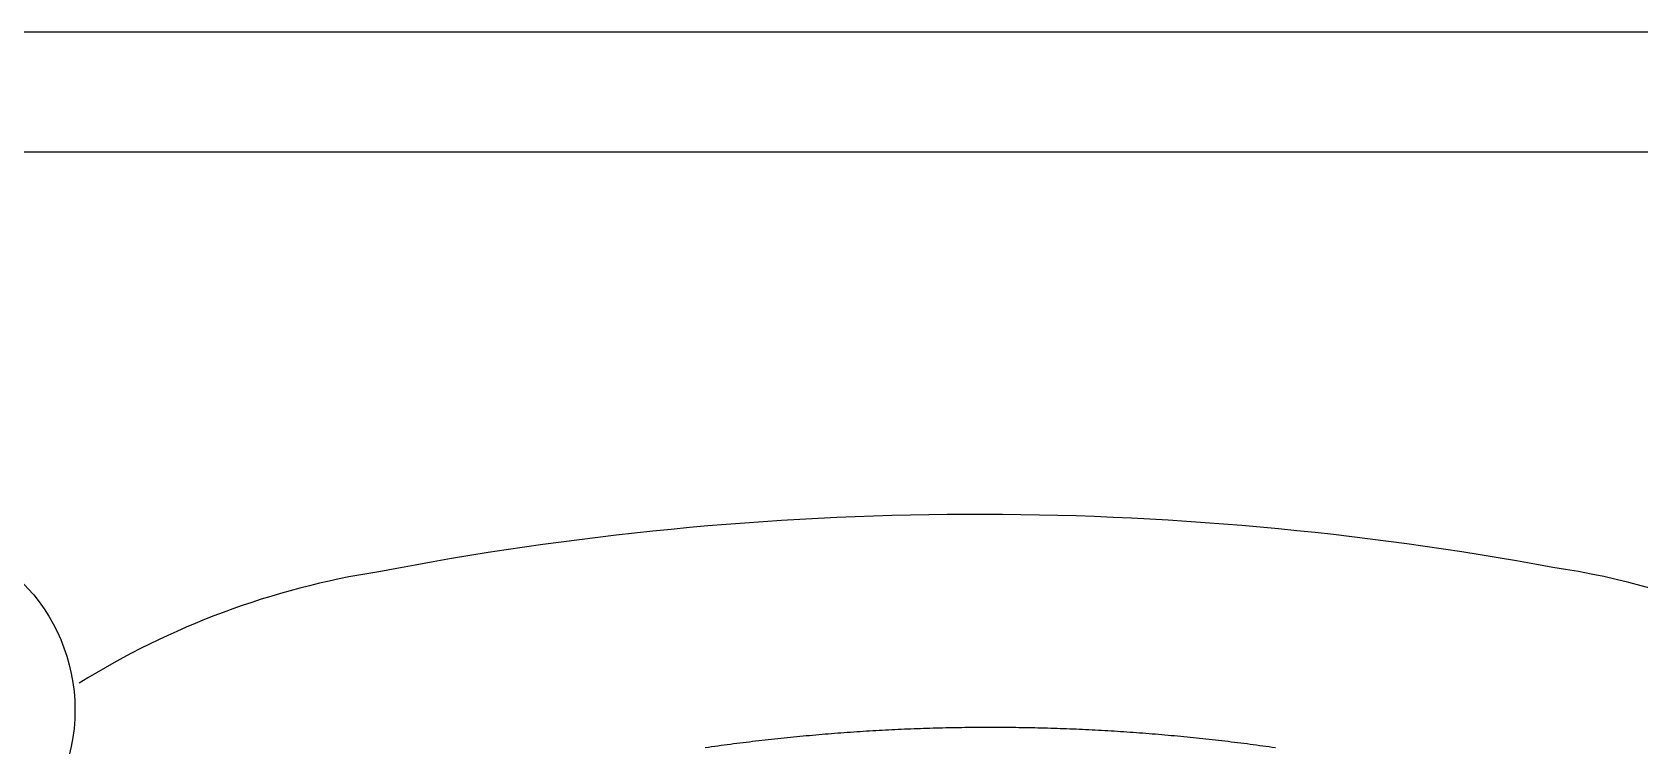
# Model space of a CAD drawing. Extents: x 944 to 1031, y 781 to 934.
# Drawn here: x 1002.37 to 1019.15, y 882.23 to 889.68 of the extents above; entities that cross this region are included whole.
import ezdxf

# ---------------------------------------------------------------- set-up
doc = ezdxf.new("R2010")
doc.units = 0
doc.header["$MEASUREMENT"] = 0
for name, color, linetype in [('1', 4, 'Continuous'), ('PARTS', 7, 'Continuous'), ('SHELL', 3, 'Continuous')]:
    doc.layers.add(name, color=color, linetype=linetype)

# ---------------------------------------------------------------- blocks, each defined once
blk = doc.blocks.new('2006 ARIA')
at = {"layer": 'PARTS', "color": 4, "linetype": 'Continuous'}
blk.add_lwpolyline([(70.914, 79.531, 0.001525), (70.782, 79.549, 0.001529), (70.651, 79.567, 0.001533), (70.52, 79.584, 0.001537), (70.388, 79.6, 0.001541), (70.256, 79.615, 0.001546), (70.124, 79.629, 0.00155), (69.993, 79.642, 0.001554), (69.861, 79.655, 0.001558), (69.728, 79.667, 0.001561), (69.596, 79.678, 0.001565), (69.464, 79.688, 0.001569), (69.332, 79.697, 0.001572), (69.199, 79.706, 0.001575), (69.067, 79.713, 0.001578), (68.934, 79.72, 0.00158), (68.801, 79.726, 0.001583), (68.669, 79.731, 0.001586), (68.536, 79.735, 0.001587), (68.403, 79.739, 0.001588), (68.271, 79.741, 0.001589), (68.138, 79.743, 0.00159), (68.005, 79.744, 0.001591), (67.872, 79.744, 0.001592), (67.74, 79.743, 0.001592), (67.607, 79.741, 0.001591), (67.474, 79.739, 0.00159), (67.341, 79.735, 0.00159), (67.209, 79.731, 0.001589), (67.076, 79.726, 0.001587), (66.943, 79.72, 0.001585), (66.811, 79.713, 0.001582), (66.678, 79.706, 0.00158), (66.546, 79.697, 0.001578), (66.413, 79.688, 0.001576), (66.281, 79.678, 0.001572), (66.149, 79.667, 0.001569), (66.017, 79.655, 0.001565), (65.885, 79.642, 0.001561), (65.753, 79.629, 0.001558), (65.621, 79.615, 0.001554), (65.489, 79.6, 0.00155), (65.358, 79.584, 0.001546), (65.226, 79.567, 0.001541), (65.095, 79.55, 0.001538), (64.964, 79.531, 0.001533)], format="xyb", dxfattribs=at)
at = {"layer": 'SHELL', "color": 4, "linetype": 'Continuous'}
blk.add_line((75, 87), (12, 87), dxfattribs=at)
at = {"layer": 'SHELL', "linetype": 'Continuous'}
blk.add_line((12, 85.751), (75, 85.751), dxfattribs=at)
blk.add_circle((56.498, 79.927), 1.886, dxfattribs=at)
for centre, radius, start, end in [((67.805, 49.049), 32.918, 79.4864, 100.9445), ((72.594, 73.247), 8.258, 51.689, 81.5266), ((62.85, 73.103), 8.367, 98.9043, 121.9039)]:
    blk.add_arc(centre, radius, start, end, dxfattribs=at)

msp = doc.modelspace()

# ---------------------------------------------------------------- block references
at = {"layer": '1'}
msp.add_blockref('2006 ARIA', (944.433, 802.675), dxfattribs=at)

doc.saveas('drawing.dxf')
